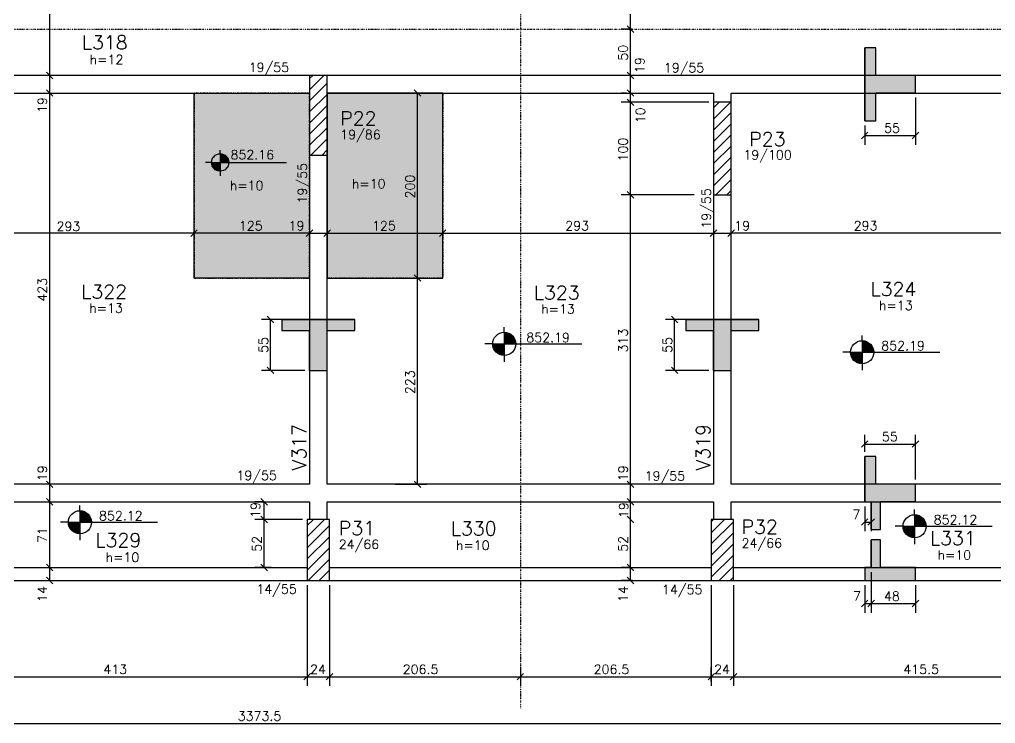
# Model space of a CAD drawing. Extents: x 515 to 6699, y 737 to 3707.
# Drawn here: x 2601 to 3656, y 1808 to 2570 of the extents above; entities that cross this region are included whole.
import ezdxf

# ---------------------------------------------------------------- set-up
doc = ezdxf.new("R2010")
doc.units = 0
doc.header["$MEASUREMENT"] = 0
doc.linetypes.add('ESTILO_TQS_0004', pattern=[2, 0.5, -0.4, 0.1, -0.4, 0.1, -0.5])
for name, color, linetype in [('2', 2, 'CONTINUOUS'), ('3', 3, 'CONTINUOUS'), ('4', 4, 'CONTINUOUS'), ('6', 6, 'CONTINUOUS'), ('7', 7, 'CONTINUOUS'), ('8', 8, 'CONTINUOUS'), ('9', 9, 'CONTINUOUS')]:
    doc.layers.add(name, color=color, linetype=linetype)
doc.styles.get("Standard").update_dxf_attribs({"font": 'ROMANS.SHX'})

msp = doc.modelspace()

# ---------------------------------------------------------------- linework, layer by layer
at = {"layer": '2', "linetype": 'Continuous'}
for p, q in [((3265.029839, 2555.502466), (3257.958771, 2562.573534)), ((3265.029839, 2555.502466), (3257.958771, 2562.573534)), ((2636.84433, 2505.502466), (2629.773263, 2512.573534)), ((2636.84433, 2505.502466), (2629.773263, 2512.573534)), ((3265.029839, 2505.502466), (3257.958771, 2512.573534)), ((3265.029839, 2505.502466), (3257.958771, 2512.573534)), ((2636.84433, 2486.502466), (2629.773263, 2493.573534)), ((2636.84433, 2486.502466), (2629.773263, 2493.573534)), ((3034.617547, 2486.502466), (3027.546479, 2493.573534)), ((3265.029839, 2486.502466), (3257.958771, 2493.573534)), ((3265.029839, 2486.502466), (3257.958771, 2493.573534)), ((3265.029839, 2476.502466), (3257.958771, 2483.573534)), ((3265.029839, 2476.502466), (3257.958771, 2483.573534)), ((2923.8825, 2466.038), (2923.8825, 2466.038)), ((3511.262317, 2440.561604), (3518.333385, 2447.632672)), ((3566.262317, 2440.561604), (3573.333385, 2447.632672)), ((3360.8825, 2430.038), (3360.8825, 2430.038)), ((3265.029839, 2376.502466), (3257.958771, 2383.573534)), ((3265.029839, 2376.502466), (3257.958771, 2383.573534)), ((2792.918034, 2342.030118), (2785.846966, 2334.95905)), ((2792.918034, 2342.030118), (2785.846966, 2334.95905)), ((2910.846966, 2334.95905), (2917.918034, 2342.030118)), ((2910.846966, 2334.95905), (2917.918034, 2342.030118)), ((2917.918034, 2342.030118), (2910.846966, 2334.95905)), ((2929.846966, 2334.95905), (2936.918034, 2342.030118)), ((2929.846966, 2334.95905), (2936.918034, 2342.030118)), ((2929.846966, 2334.95905), (2936.918034, 2342.030118)), ((3054.846966, 2334.95905), (3061.918034, 2342.030118)), ((3054.846966, 2334.95905), (3061.918034, 2342.030118)), ((3347.846966, 2334.95905), (3354.918034, 2342.030118)), ((3347.846966, 2334.95905), (3354.918034, 2342.030118)), ((3347.846966, 2334.95905), (3354.918034, 2342.030118)), ((3366.846966, 2334.95905), (3373.918034, 2342.030118)), ((3366.846966, 2334.95905), (3373.918034, 2342.030118)), ((3373.918034, 2342.030118), (3366.846966, 2334.95905)), ((3034.617547, 2286.502466), (3027.546479, 2293.573534)), ((3034.617547, 2286.502466), (3027.546479, 2293.573534)), ((2875.740486, 2241.655791), (2868.669419, 2248.726858)), ((3312.740486, 2241.655791), (3305.669419, 2248.726858)), ((2875.740486, 2186.655791), (2868.669419, 2193.726858)), ((3312.740486, 2186.655791), (3305.669419, 2193.726858)), ((3511.262317, 2107.001981), (3518.333385, 2114.073049)), ((3566.262317, 2107.001981), (3573.333385, 2114.073049)), ((2636.84433, 2063.502466), (2629.773263, 2070.573534)), ((2636.84433, 2063.502466), (2629.773263, 2070.573534)), ((3034.617547, 2063.502466), (3027.546479, 2070.573534)), ((3265.029839, 2063.502466), (3257.958771, 2070.573534)), ((3265.029839, 2063.502466), (3257.958771, 2070.573534)), ((2636.84433, 2044.502466), (2629.773263, 2051.573534)), ((2636.84433, 2044.502466), (2629.773263, 2051.573534)), ((2868.873784, 2044.502466), (2861.802716, 2051.573534)), ((3265.029839, 2044.502466), (3257.958771, 2051.573534)), ((3265.029839, 2044.502466), (3257.958771, 2051.573534)), ((2868.873784, 2025.502466), (2861.802716, 2032.573534)), ((2868.873784, 2025.502466), (2861.802716, 2032.573534)), ((3265.029839, 2025.502466), (3257.958771, 2032.573534)), ((3265.029839, 2025.502466), (3257.958771, 2032.573534)), ((3511.262317, 2022.708846), (3518.333385, 2029.779914)), ((3518.262317, 2022.708846), (3525.333385, 2029.779914)), ((2923.8825, 1996.038), (2923.8825, 1996.038)), ((3360.8825, 1996.038), (3360.8825, 1996.038)), ((2636.84433, 1973.502466), (2629.773263, 1980.573534)), ((2636.84433, 1973.502466), (2629.773263, 1980.573534)), ((2868.873784, 1973.502466), (2861.802716, 1980.573534)), ((3265.029839, 1973.502466), (3257.958771, 1980.573534)), ((3265.029839, 1973.502466), (3257.958771, 1980.573534)), ((2636.84433, 1959.502466), (2629.773263, 1966.573534)), ((3265.029839, 1959.502466), (3257.958771, 1966.573534)), ((3511.262317, 1934.507242), (3518.333385, 1941.57831)), ((3518.262317, 1934.507242), (3525.333385, 1941.57831)), ((3518.262317, 1934.507242), (3525.333385, 1941.57831)), ((3566.262317, 1934.507242), (3573.333385, 1941.57831)), ((2908.346966, 1855.451085), (2915.418034, 1862.522152)), ((2908.346966, 1855.451085), (2915.418034, 1862.522152)), ((2932.346966, 1855.451085), (2939.418034, 1862.522152)), ((3138.846966, 1855.451085), (3145.918034, 1862.522152)), ((3138.846966, 1855.451085), (3145.918034, 1862.522152)), ((3345.346966, 1855.451085), (3352.418034, 1862.522152)), ((3369.346966, 1855.451085), (3376.418034, 1862.522152)), ((3369.346966, 1855.451085), (3376.418034, 1862.522152))]:
    msp.add_line(p, q, dxfattribs=at)
at = {"layer": '3', "linetype": 'Continuous'}
for p, q in [((2914.3825, 2493.653965), (2929.766535, 2509.038)), ((2914.3825, 2505.67478), (2917.74572, 2509.038)), ((2914.3825, 2481.63315), (2933.3825, 2500.63315)), ((2914.3825, 2469.612335), (2933.3825, 2488.612335)), ((2914.3825, 2457.591519), (2933.3825, 2476.591519)), ((3351.3825, 2461.842169), (3369.578331, 2480.038)), ((3351.3825, 2473.862985), (3357.557515, 2480.038)), ((2914.3825, 2445.570704), (2933.3825, 2464.570704)), ((3351.3825, 2449.821354), (3370.3825, 2468.821354)), ((2914.3825, 2433.549889), (2933.3825, 2452.549889)), ((3351.3825, 2437.800539), (3370.3825, 2456.800539)), ((2915.891426, 2423.038), (2933.3825, 2440.529074)), ((3351.3825, 2425.779723), (3370.3825, 2444.779723)), ((2817.681916, 2424.316825), (2817.681916, 2428.445383)), ((2927.912242, 2423.038), (2933.3825, 2428.508258)), ((3351.3825, 2413.758908), (3370.3825, 2432.758908)), ((2817.681916, 2424.316825), (2817.681916, 2405.566825)), ((2817.681916, 2423.861315), (2820.56876, 2423.861315)), ((2817.681916, 2423.266678), (2821.993263, 2423.266678)), ((2817.681916, 2422.672041), (2822.98611, 2422.672041)), ((2817.681916, 2422.077395), (2823.762556, 2422.077395)), ((2817.681916, 2421.482803), (2824.39806, 2421.482803)), ((2817.681916, 2420.888166), (2824.929817, 2420.888166)), ((2817.681916, 2420.293521), (2825.37932, 2420.293521)), ((2817.681916, 2419.698884), (2825.760336, 2419.698884)), ((2817.681916, 2419.104247), (2826.082201, 2419.104247)), ((2817.681916, 2418.50961), (2826.351495, 2418.50961)), ((2817.681916, 2417.914974), (2826.572974, 2417.914974)), ((3351.3825, 2401.738093), (3370.3825, 2420.738093)), ((2808.306916, 2414.941825), (2801.986888, 2414.941825)), ((2817.68188, 2414.347224), (2808.30688, 2414.347224)), ((2808.306916, 2414.941825), (2827.056916, 2414.941825)), ((2817.68188, 2413.752587), (2808.382626, 2413.752587)), ((2817.68188, 2413.157951), (2808.478148, 2413.157951)), ((2817.68188, 2412.563314), (2808.613618, 2412.563314)), ((2817.68188, 2411.968713), (2808.790822, 2411.968713)), ((2817.68188, 2411.37404), (2809.012301, 2411.37404)), ((2817.68188, 2410.779439), (2809.281595, 2410.779439)), ((2817.68188, 2410.184802), (2809.60346, 2410.184802)), ((2817.68188, 2409.590166), (2809.984477, 2409.590166)), ((2817.68188, 2408.995529), (2810.434015, 2408.995529)), ((2817.68188, 2408.400928), (2810.965736, 2408.400928)), ((2817.68188, 2407.806246), (2811.601241, 2407.806246)), ((2817.68188, 2407.211645), (2812.377687, 2407.211645)), ((2817.681916, 2417.320372), (2826.750179, 2417.320372)), ((2817.681916, 2416.725736), (2826.885612, 2416.725736)), ((2817.681916, 2416.131099), (2826.981171, 2416.131099)), ((2817.681916, 2415.536462), (2827.056916, 2415.536462)), ((2827.056916, 2414.941825), (2889.457598, 2414.941825)), ((3351.3825, 2389.717278), (3370.3825, 2408.717278)), ((2817.68188, 2406.617008), (2813.370533, 2406.617008)), ((2817.68188, 2406.022372), (2814.795073, 2406.022372)), ((2817.681916, 2405.566825), (2817.681916, 2400.415426)), ((3353.724038, 2380.038), (3370.3825, 2396.696462)), ((3365.744853, 2380.038), (3370.3825, 2384.675647)), ((3124.920484, 2231.351915), (3124.920484, 2236.856659)), ((3124.920484, 2231.351915), (3124.920484, 2206.351915)), ((3124.920484, 2230.744567), (3128.769609, 2230.744567)), ((3124.920484, 2229.951718), (3130.668947, 2229.951718)), ((3124.920484, 2229.158869), (3131.992742, 2229.158869)), ((3124.920484, 2228.366008), (3133.028003, 2228.366008)), ((3124.920484, 2227.573219), (3133.875343, 2227.573219)), ((3512.069606, 2222.244581), (3512.069606, 2227.749325)), ((3112.420484, 2218.851915), (3103.99378, 2218.851915)), ((3124.920437, 2218.059113), (3112.420437, 2218.059113)), ((3112.420484, 2218.851915), (3137.420484, 2218.851915)), ((3124.920437, 2217.266264), (3112.521431, 2217.266264)), ((3124.920484, 2226.78037), (3134.584352, 2226.78037)), ((3124.920484, 2225.987509), (3135.183689, 2225.987509)), ((3124.920484, 2225.19466), (3135.691711, 2225.19466)), ((3124.920484, 2224.401811), (3136.120865, 2224.401811)), ((3124.920484, 2223.608962), (3136.479923, 2223.608962)), ((3124.920484, 2222.816112), (3136.775228, 2222.816112)), ((3124.920484, 2222.023311), (3137.011501, 2222.023311)), ((3124.920484, 2221.230462), (3137.192079, 2221.230462)), ((3124.920484, 2220.437613), (3137.31949, 2220.437613)), ((3124.920484, 2219.644764), (3137.420484, 2219.644764)), ((3137.420484, 2218.851915), (3208.843233, 2218.851915)), ((3512.069606, 2222.244581), (3512.069606, 2197.244581)), ((3512.069606, 2221.637234), (3515.918731, 2221.637234)), ((3512.069606, 2220.844385), (3517.818069, 2220.844385)), ((3512.069606, 2220.051536), (3519.141864, 2220.051536)), ((3512.069606, 2219.258675), (3520.177125, 2219.258675)), ((3512.069606, 2218.465885), (3521.024465, 2218.465885)), ((3512.069606, 2217.673036), (3521.733474, 2217.673036)), ((3512.069606, 2216.880175), (3522.33281, 2216.880175)), ((3124.920437, 2216.473415), (3112.648794, 2216.473415)), ((3124.920437, 2215.680566), (3112.82942, 2215.680566)), ((3124.920437, 2214.887765), (3113.065693, 2214.887765)), ((3124.920437, 2214.094868), (3113.360998, 2214.094868)), ((3124.920437, 2213.302067), (3113.720056, 2213.302067)), ((3124.920437, 2212.509218), (3114.14921, 2212.509218)), ((3124.920437, 2211.716369), (3114.657232, 2211.716369)), ((3124.920437, 2210.92352), (3115.256616, 2210.92352)), ((3124.920437, 2210.130718), (3115.965578, 2210.130718)), ((3124.920437, 2209.33781), (3116.812917, 2209.33781)), ((3124.920437, 2208.545008), (3117.848179, 2208.545008)), ((3124.920437, 2207.752159), (3119.171974, 2207.752159)), ((3124.920437, 2206.95931), (3121.071359, 2206.95931)), ((3124.920484, 2206.351915), (3124.920484, 2199.483383)), ((3499.569606, 2209.744581), (3491.142902, 2209.744581)), ((3512.069558, 2208.95178), (3499.569558, 2208.95178)), ((3499.569606, 2209.744581), (3524.569606, 2209.744581)), ((3512.069558, 2208.158931), (3499.670552, 2208.158931)), ((3512.069558, 2207.366082), (3499.797916, 2207.366082)), ((3512.069558, 2206.573233), (3499.978541, 2206.573233)), ((3512.069606, 2216.087326), (3522.840833, 2216.087326)), ((3512.069606, 2215.294477), (3523.269986, 2215.294477)), ((3512.069606, 2214.501628), (3523.629045, 2214.501628)), ((3512.069606, 2213.708779), (3523.92435, 2213.708779)), ((3512.069606, 2212.915978), (3524.160623, 2212.915978)), ((3512.069606, 2212.123129), (3524.341201, 2212.123129)), ((3512.069606, 2211.330279), (3524.468612, 2211.330279)), ((3512.069606, 2210.53743), (3524.569606, 2210.53743)), ((3524.569606, 2209.744581), (3595.992355, 2209.744581)), ((3512.069558, 2205.780431), (3500.214814, 2205.780431)), ((3512.069558, 2204.987535), (3500.51012, 2204.987535)), ((3512.069558, 2204.194733), (3500.869178, 2204.194733)), ((3512.069558, 2203.401884), (3501.298331, 2203.401884)), ((3512.069558, 2202.609035), (3501.806354, 2202.609035)), ((3512.069558, 2201.816186), (3502.405738, 2201.816186)), ((3512.069558, 2201.023385), (3503.114699, 2201.023385)), ((3512.069558, 2200.230476), (3503.962039, 2200.230476)), ((3512.069558, 2199.437675), (3504.9973, 2199.437675)), ((3512.069558, 2198.644826), (3506.321096, 2198.644826)), ((3512.069558, 2197.851977), (3508.220481, 2197.851977)), ((3512.069606, 2197.244581), (3512.069606, 2190.376049)), ((2665.976036, 2038.407165), (2665.976036, 2043.911909)), ((2665.976036, 2038.407165), (2665.976036, 2013.407165)), ((2665.976036, 2037.799818), (2669.825161, 2037.799818)), ((3568.770268, 2034.145908), (3568.770268, 2039.650652)), ((2665.976036, 2037.006969), (2671.724499, 2037.006969)), ((2665.976036, 2036.21412), (2673.048294, 2036.21412)), ((2665.976036, 2035.421259), (2674.083555, 2035.421259)), ((2665.976036, 2034.628469), (2674.930895, 2034.628469)), ((2665.976036, 2033.83562), (2675.639904, 2033.83562)), ((2665.976036, 2033.042759), (2676.23924, 2033.042759)), ((2665.976036, 2032.24991), (2676.747263, 2032.24991)), ((2665.976036, 2031.457061), (2677.176416, 2031.457061)), ((2665.976036, 2030.664212), (2677.535475, 2030.664212)), ((2665.976036, 2029.871363), (2677.83078, 2029.871363)), ((2665.976036, 2029.078562), (2678.067053, 2029.078562)), ((2665.976036, 2028.285713), (2678.247631, 2028.285713)), ((2665.976036, 2027.492864), (2678.375042, 2027.492864)), ((2911.8825, 2010.321354), (2930.599146, 2029.038)), ((2911.8825, 2022.342169), (2918.578331, 2029.038)), ((3348.8825, 2014.572004), (3363.348496, 2029.038)), ((3348.8825, 2026.592819), (3351.327681, 2029.038)), ((3568.770268, 2034.145908), (3568.770268, 2009.145908)), ((3568.770268, 2033.53856), (3572.619393, 2033.53856)), ((3568.770268, 2032.745711), (3574.518731, 2032.745711)), ((3568.770268, 2031.952862), (3575.842526, 2031.952862)), ((3568.770268, 2031.160001), (3576.877788, 2031.160001)), ((3568.770268, 2030.367212), (3577.725127, 2030.367212)), ((3568.770268, 2029.574362), (3578.434136, 2029.574362)), ((3568.770268, 2028.781502), (3579.033473, 2028.781502)), ((3568.770268, 2027.988652), (3579.541495, 2027.988652)), ((3568.770268, 2027.195803), (3579.970649, 2027.195803)), ((2653.476036, 2025.907165), (2645.049332, 2025.907165)), ((2665.975988, 2025.114364), (2653.475988, 2025.114364)), ((2653.476036, 2025.907165), (2678.476036, 2025.907165)), ((2665.975988, 2024.321515), (2653.576982, 2024.321515)), ((2665.975988, 2023.528666), (2653.704345, 2023.528666)), ((2665.975988, 2022.735817), (2653.884971, 2022.735817)), ((2665.975988, 2021.943016), (2654.121244, 2021.943016)), ((2665.975988, 2021.150119), (2654.416549, 2021.150119)), ((2665.975988, 2020.357317), (2654.775608, 2020.357317)), ((2665.975988, 2019.564468), (2655.204761, 2019.564468)), ((2665.975988, 2018.771619), (2655.712784, 2018.771619)), ((2665.975988, 2017.97877), (2656.312168, 2017.97877)), ((2665.975988, 2017.185969), (2657.021129, 2017.185969)), ((2665.975988, 2016.39306), (2657.868469, 2016.39306)), ((2665.976036, 2026.700015), (2678.476036, 2026.700015)), ((2678.476036, 2025.907165), (2749.898785, 2025.907165)), ((2911.8825, 1998.300539), (2935.8825, 2022.300539)), ((3348.8825, 2002.551189), (3372.8825, 2026.551189)), ((3556.270268, 2021.645908), (3547.843564, 2021.645908)), ((3568.770221, 2020.853106), (3556.270221, 2020.853106)), ((3556.270268, 2021.645908), (3581.270268, 2021.645908)), ((3568.770221, 2020.060257), (3556.371215, 2020.060257)), ((3568.770221, 2019.267408), (3556.498578, 2019.267408)), ((3568.770221, 2018.474559), (3556.679204, 2018.474559)), ((3568.770221, 2017.681758), (3556.915477, 2017.681758)), ((3568.770221, 2016.888861), (3557.210782, 2016.888861)), ((3568.770268, 2026.402954), (3580.329707, 2026.402954)), ((3568.770268, 2025.610105), (3580.625012, 2025.610105)), ((3568.770268, 2024.817304), (3580.861285, 2024.817304)), ((3568.770268, 2024.024455), (3581.041863, 2024.024455)), ((3568.770268, 2023.231606), (3581.169274, 2023.231606)), ((3568.770268, 2022.438757), (3581.270268, 2022.438757)), ((3581.270268, 2021.645908), (3652.693017, 2021.645908)), ((2665.975988, 2015.600259), (2658.90373, 2015.600259)), ((2665.975988, 2014.80741), (2660.227526, 2014.80741)), ((2665.975988, 2014.014561), (2662.126911, 2014.014561)), ((2665.976036, 2013.407165), (2665.976036, 2006.538633)), ((2911.8825, 1986.279723), (2935.8825, 2010.279723)), ((3348.8825, 1990.530373), (3372.8825, 2014.530373)), ((3568.770221, 2016.09606), (3557.56984, 2016.09606)), ((3568.770221, 2015.30321), (3557.998994, 2015.30321)), ((3568.770221, 2014.510361), (3558.507016, 2014.510361)), ((3568.770221, 2013.717512), (3559.1064, 2013.717512)), ((3568.770221, 2012.924711), (3559.815362, 2012.924711)), ((3568.770221, 2012.131802), (3560.662702, 2012.131802)), ((3568.770221, 2011.339001), (3561.697963, 2011.339001)), ((3568.770221, 2010.546152), (3563.021758, 2010.546152)), ((3568.770221, 2009.753303), (3564.921143, 2009.753303)), ((3568.770268, 2009.145908), (3568.770268, 2002.277375)), ((2911.8825, 1974.258908), (2935.8825, 1998.258908)), ((3348.8825, 1978.509558), (3372.8825, 2002.509558)), ((2912.682407, 1963.038), (2935.8825, 1986.238093)), ((3348.8825, 1966.488743), (3372.8825, 1990.488743)), ((2498.8825, 1977.038), (2911.8825, 1977.038)), ((2924.703222, 1963.038), (2935.8825, 1974.217278)), ((2935.8825, 1977.038), (3348.8825, 1977.038)), ((3357.452572, 1963.038), (3372.8825, 1978.467928)), ((3372.8825, 1977.038), (3788.3825, 1977.038)), ((3369.473388, 1963.038), (3372.8825, 1966.447112)), ((2498.8825, 1963.038), (2911.8825, 1963.038)), ((2935.8825, 1963.038), (3348.8825, 1963.038)), ((3372.8825, 1963.038), (3788.3825, 1963.038))]:
    msp.add_line(p, q, dxfattribs=at)
for points in [[(2914.3825, 2509.038), (2496.3825, 2509.038)], [(3360.8825, 2509.038), (2933.3825, 2509.038)], [(3807.3825, 2509.038), (3360.8825, 2509.038)], [(2496.3825, 2490.038), (2914.3825, 2490.038)], [(2933.3825, 2490.038), (3351.3825, 2490.038)], [(3351.3825, 2490.038), (3351.3825, 2480.038)], [(3370.3825, 2490.038), (3788.3825, 2490.038)], [(3370.3825, 2480.038), (3370.3825, 2490.038)], [(2914.3825, 2423.038), (2914.3825, 2067.038)], [(2933.3825, 2067.038), (2933.3825, 2423.038)], [(3351.3825, 2380.038), (3351.3825, 2067.038)], [(3370.3825, 2067.038), (3370.3825, 2380.038)], [(2914.3825, 2067.038), (2496.3825, 2067.038)], [(3351.3825, 2067.038), (2933.3825, 2067.038)], [(3788.3825, 2067.038), (3370.3825, 2067.038)], [(2496.3825, 2048.038), (2914.3825, 2048.038)], [(2914.3825, 2048.038), (2914.3825, 2029.038)], [(2933.3825, 2048.038), (3351.3825, 2048.038)], [(2933.3825, 2029.038), (2933.3825, 2048.038)], [(3351.3825, 2048.038), (3351.3825, 2029.038)], [(3370.3825, 2048.038), (3788.3825, 2048.038)], [(3370.3825, 2029.038), (3370.3825, 2048.038)]]:
    msp.add_lwpolyline(points, dxfattribs=at)
at = {"layer": '3', "linetype": 'ESTILO_TQS_0004'}
for points in [[(2914.3825, 2490.038), (2789.3825, 2490.038), (2789.3825, 2290.038), (2914.3825, 2290.038), (2914.3825, 2490.038)], [(2933.3825, 2490.038), (3058.3825, 2490.038), (3058.3825, 2290.038), (2933.3825, 2290.038), (2933.3825, 2490.038)]]:
    msp.add_lwpolyline(points, dxfattribs=at)
at = {"layer": '3', "linetype": 'Continuous'}
for centre, radius in [((2817.681916, 2414.941825), 9.375), ((3124.920484, 2218.851915), 12.5), ((3512.069606, 2209.744581), 12.5), ((2665.976036, 2025.907165), 12.5), ((3568.770268, 2021.645908), 12.5)]:
    msp.add_circle(centre, radius, dxfattribs=at)
at = {"layer": '6', "linetype": 'Continuous'}
for p, q in [((3514.797851, 2509.038), (3514.797851, 2539.038)), ((3526.797851, 2509.038), (3526.797851, 2539.038)), ((3514.797851, 2490.038), (3514.797851, 2509.038)), ((3569.797851, 2509.038), (3526.797851, 2509.038)), ((3569.797851, 2490.038), (3569.797851, 2509.038)), ((3514.797851, 2460.038), (3514.797851, 2490.038)), ((3526.797851, 2460.038), (3526.797851, 2490.038)), ((3569.797851, 2490.038), (3526.797851, 2490.038)), ((2884.3825, 2245.191324), (2914.3825, 2245.191324)), ((2914.3825, 2245.191324), (2933.3825, 2245.191324)), ((2933.3825, 2245.191324), (2963.3825, 2245.191324)), ((3321.3825, 2245.191324), (3351.3825, 2245.191324)), ((3351.3825, 2245.191324), (3370.3825, 2245.191324)), ((3370.3825, 2245.191324), (3400.3825, 2245.191324)), ((2884.3825, 2233.191324), (2914.3825, 2233.191324)), ((2914.3825, 2190.191324), (2914.3825, 2233.191324)), ((2933.3825, 2190.191324), (2933.3825, 2233.191324)), ((2933.3825, 2233.191324), (2963.3825, 2233.191324)), ((3321.3825, 2233.191324), (3351.3825, 2233.191324)), ((3351.3825, 2190.191324), (3351.3825, 2233.191324)), ((3370.3825, 2190.191324), (3370.3825, 2233.191324)), ((3370.3825, 2233.191324), (3400.3825, 2233.191324)), ((2914.3825, 2190.191324), (2933.3825, 2190.191324)), ((3351.3825, 2190.191324), (3370.3825, 2190.191324)), ((3514.797851, 2067.038), (3514.797851, 2097.038)), ((3526.797851, 2067.038), (3526.797851, 2097.038)), ((3514.797851, 2048.038), (3514.797851, 2067.038)), ((3569.797851, 2067.038), (3526.797851, 2067.038)), ((3569.797851, 2048.038), (3569.797851, 2067.038)), ((3514.797851, 2048.038), (3521.797851, 2048.038)), ((3521.797851, 2048.038), (3521.797851, 2048.038)), ((3521.797851, 2018.038), (3521.797851, 2048.038)), ((3531.797851, 2018.038), (3531.797851, 2048.038)), ((3569.797851, 2048.038), (3531.797851, 2048.038)), ((3521.797851, 2007.038), (3521.797851, 2007.038)), ((3521.797851, 1977.038), (3521.797851, 2007.038)), ((3531.797851, 1977.038), (3531.797851, 2007.038)), ((3521.797851, 1977.038), (3514.797851, 1977.038)), ((3514.797851, 1977.038), (3514.797851, 1963.038)), ((3569.797851, 1977.038), (3531.797851, 1977.038)), ((3569.797851, 1963.038), (3569.797851, 1977.038)), ((3514.797851, 1963.038), (3569.797851, 1963.038))]:
    msp.add_line(p, q, dxfattribs=at)
at = {"layer": '7', "linetype": 'Continuous'}
for points in [[(2914.3825, 2423.038), (2933.3825, 2423.038), (2933.3825, 2509.038), (2914.3825, 2509.038), (2914.3825, 2423.038)], [(3351.3825, 2380.038), (3370.3825, 2380.038), (3370.3825, 2480.038), (3351.3825, 2480.038), (3351.3825, 2380.038)], [(2911.8825, 1963.038), (2935.8825, 1963.038), (2935.8825, 2029.038), (2911.8825, 2029.038), (2911.8825, 1963.038)], [(3348.8825, 1963.038), (3372.8825, 1963.038), (3372.8825, 2029.038), (3348.8825, 2029.038), (3348.8825, 1963.038)]]:
    msp.add_lwpolyline(points, dxfattribs=at)
at = {"layer": '8', "linetype": 'Continuous'}
for points in [[(3514.797851, 2460.038), (3526.797851, 2460.038), (3526.797851, 2490.038), (3569.797851, 2490.038), (3569.797851, 2509.038), (3526.797851, 2509.038), (3526.797851, 2539.038), (3514.797851, 2539.038), (3514.797851, 2460.038)], [(2884.3825, 2245.191324), (2884.3825, 2233.191324), (2914.3825, 2233.191324), (2914.3825, 2190.191324), (2933.3825, 2190.191324), (2933.3825, 2233.191324), (2963.3825, 2233.191324), (2963.3825, 2245.191324), (2884.3825, 2245.191324)], [(3321.3825, 2245.191324), (3321.3825, 2233.191324), (3351.3825, 2233.191324), (3351.3825, 2190.191324), (3370.3825, 2190.191324), (3370.3825, 2233.191324), (3400.3825, 2233.191324), (3400.3825, 2245.191324), (3321.3825, 2245.191324)], [(3521.797851, 2018.038), (3531.797851, 2018.038), (3531.797851, 2048.038), (3569.797851, 2048.038), (3569.797851, 2067.038), (3526.797851, 2067.038), (3526.797851, 2097.038), (3514.797851, 2097.038), (3514.797851, 2048.038), (3521.797851, 2048.038), (3521.797851, 2018.038)], [(3514.797851, 1963.038), (3569.797851, 1963.038), (3569.797851, 1977.038), (3531.797851, 1977.038), (3531.797851, 2007.038), (3521.797851, 2007.038), (3521.797851, 1977.038), (3514.797851, 1977.038), (3514.797851, 1963.038)]]:
    msp.add_lwpolyline(points, dxfattribs=at)
for points in [[(3514.797851, 2539.038), (3526.797851, 2460.038), (3526.797851, 2539.038)], [(3514.797851, 2539.038), (3514.797851, 2460.038), (3526.797851, 2460.038)], [(3526.797851, 2460.038), (3526.797851, 2490.038), (3526.797851, 2539.038)], [(3526.797851, 2539.038), (3526.797851, 2490.038), (3526.797851, 2509.038)], [(3526.797851, 2490.038), (3569.797851, 2490.038), (3526.797851, 2509.038)], [(3526.797851, 2509.038), (3569.797851, 2490.038), (3569.797851, 2509.038)], [(2884.3825, 2245.191324), (2884.3825, 2233.191324), (2914.3825, 2233.191324)], [(2884.3825, 2245.191324), (2914.3825, 2233.191324), (2963.3825, 2245.191324)], [(2914.3825, 2233.191324), (2933.3825, 2233.191324), (2963.3825, 2245.191324)], [(2933.3825, 2233.191324), (2963.3825, 2233.191324), (2963.3825, 2245.191324)], [(3321.3825, 2245.191324), (3321.3825, 2233.191324), (3351.3825, 2233.191324)], [(3321.3825, 2245.191324), (3351.3825, 2233.191324), (3400.3825, 2245.191324)], [(3351.3825, 2233.191324), (3370.3825, 2233.191324), (3400.3825, 2245.191324)], [(3370.3825, 2233.191324), (3400.3825, 2233.191324), (3400.3825, 2245.191324)], [(2914.3825, 2190.191324), (2933.3825, 2190.191324), (2914.3825, 2233.191324)], [(2933.3825, 2190.191324), (2933.3825, 2233.191324), (2914.3825, 2233.191324)], [(3351.3825, 2190.191324), (3370.3825, 2190.191324), (3351.3825, 2233.191324)], [(3370.3825, 2190.191324), (3370.3825, 2233.191324), (3351.3825, 2233.191324)], [(3521.797851, 2048.038), (3526.797851, 2097.038), (3514.797851, 2097.038)], [(3521.797851, 2048.038), (3514.797851, 2097.038), (3514.797851, 2048.038)], [(3521.797851, 2048.038), (3526.797851, 2067.038), (3526.797851, 2097.038)], [(3521.797851, 2048.038), (3531.797851, 2018.038), (3526.797851, 2067.038)], [(3531.797851, 2048.038), (3569.797851, 2067.038), (3526.797851, 2067.038)], [(3531.797851, 2048.038), (3526.797851, 2067.038), (3531.797851, 2018.038)], [(3531.797851, 2048.038), (3569.797851, 2048.038), (3569.797851, 2067.038)], [(3521.797851, 2048.038), (3521.797851, 2018.038), (3531.797851, 2018.038)], [(3531.797851, 2007.038), (3521.797851, 2007.038), (3531.797851, 1977.038)], [(3521.797851, 2007.038), (3521.797851, 1977.038), (3531.797851, 1977.038)], [(3521.797851, 1977.038), (3514.797851, 1977.038), (3569.797851, 1963.038)], [(3569.797851, 1963.038), (3514.797851, 1977.038), (3514.797851, 1963.038)], [(3531.797851, 1977.038), (3521.797851, 1977.038), (3569.797851, 1963.038)], [(3569.797851, 1963.038), (3569.797851, 1977.038), (3531.797851, 1977.038)]]:
    msp.add_solid(points, dxfattribs=at)
at = {"layer": '9', "linetype": 'ESTILO_TQS_0004'}
for p, q in [((3142.3825, 3421.421115), (3142.3825, 1824.699591)), ((915.68257, 2559.038), (4934.813337, 2559.038))]:
    msp.add_line(p, q, dxfattribs=at)
at = {"layer": '9', "linetype": 'Continuous'}
for p, q in [((2633.308797, 2509.038), (2633.308797, 2661.038)), ((3261.494305, 2559.038), (3261.494305, 2661.038)), ((3263.446724, 2559.038), (3251.494305, 2559.038)), ((3261.494305, 2509.038), (3261.494305, 2559.038)), ((2633.308797, 2490.038), (2633.308797, 2509.038)), ((3263.729499, 2509.038), (3251.494305, 2509.038)), ((3261.494305, 2490.038), (3261.494305, 2509.038)), ((2633.308797, 2067.038), (2633.308797, 2490.038)), ((3053.3825, 2490.038), (3021.082013, 2490.038)), ((3031.082013, 2290.038), (3031.082013, 2490.038)), ((3257.035869, 2490.038), (3251.494305, 2490.038)), ((3261.494305, 2480.038), (3261.494305, 2490.038)), ((3569.797851, 2485.038), (3569.797851, 2434.097138)), ((3346.3825, 2480.038), (3251.494305, 2480.038)), ((3261.494305, 2380.038), (3261.494305, 2480.038)), ((3514.797851, 2455.038), (3514.797851, 2434.097138)), ((3514.797851, 2444.097138), (3569.797851, 2444.097138)), ((3330.459559, 2380.038), (3251.494305, 2380.038)), ((3261.494305, 2067.038), (3261.494305, 2380.038)), ((2789.3825, 2338.494584), (2496.3825, 2338.494584)), ((2914.3825, 2338.494584), (2789.3825, 2338.494584)), ((2914.3825, 2338.494584), (2933.3825, 2338.494584)), ((2933.3825, 2338.494584), (3058.3825, 2338.494584)), ((3058.3825, 2338.494584), (3351.3825, 2338.494584)), ((3351.3825, 2338.494584), (3370.3825, 2338.494584)), ((3663.3825, 2338.494584), (3370.3825, 2338.494584)), ((3012.665482, 2290.038), (3041.082013, 2290.038)), ((3031.082013, 2067.038), (3031.082013, 2290.038)), ((2885.873705, 2245.191324), (2862.204953, 2245.191324)), ((2872.204953, 2190.191324), (2872.204953, 2245.191324)), ((3322.873705, 2245.191324), (3299.204953, 2245.191324)), ((3309.204953, 2190.191324), (3309.204953, 2245.191324)), ((2909.3825, 2190.191324), (2862.204953, 2190.191324)), ((3346.3825, 2190.191324), (3299.204953, 2190.191324)), ((3514.797851, 2102.038), (3514.797851, 2120.537515)), ((3569.797851, 2072.038), (3569.797851, 2120.537515)), ((3514.797851, 2110.537515), (3569.797851, 2110.537515)), ((2633.308797, 2048.038), (2633.308797, 2067.038)), ((3006.811349, 2067.038), (3041.082013, 2067.038)), ((3262.295455, 2067.038), (3251.494305, 2067.038)), ((3261.494305, 2048.038), (3261.494305, 2067.038)), ((2633.308797, 1977.038), (2633.308797, 2048.038)), ((2865.441598, 2048.038), (2855.33825, 2048.038)), ((2865.33825, 2029.038), (2865.33825, 2048.038)), ((3261.494305, 2029.038), (3261.494305, 2048.038)), ((3265.720818, 2048.038), (3271.494305, 2048.038)), ((3514.797851, 2043.038), (3514.797851, 2016.24438)), ((2906.8825, 2029.038), (2855.33825, 2029.038)), ((2865.33825, 1977.038), (2865.33825, 2029.038)), ((3261.494305, 1977.038), (3261.494305, 2029.038)), ((3514.797851, 2026.24438), (3521.797851, 2026.24438)), ((3521.797851, 2025.779763), (3521.797851, 2016.24438)), ((2633.308797, 1963.038), (2633.308797, 1977.038)), ((2872.693725, 1977.038), (2855.33825, 1977.038)), ((3261.521968, 1977.038), (3251.494305, 1977.038)), ((3261.494305, 1963.038), (3261.494305, 1977.038)), ((3521.797851, 1972.038), (3521.797851, 1928.042776)), ((2911.8825, 1958.038), (2911.8825, 1848.986619)), ((2935.8825, 1958.038), (2935.8825, 1848.986619)), ((3263.842428, 1963.038), (3251.494305, 1963.038)), ((3348.8825, 1958.038), (3348.8825, 1848.986619)), ((3372.8825, 1958.038), (3372.8825, 1848.986619)), ((3514.797851, 1958.038), (3514.797851, 1928.042776)), ((3569.797851, 1958.038), (3569.797851, 1928.042776)), ((3514.797851, 1938.042776), (3521.797851, 1938.042776)), ((3521.797851, 1938.042776), (3569.797851, 1938.042776)), ((2935.8825, 1877.425973), (2935.8825, 1848.986619)), ((3142.3825, 1869.595848), (3142.3825, 1848.986619)), ((3348.8825, 1853.986619), (3348.8825, 1868.986619)), ((2498.8825, 1858.986619), (2911.8825, 1858.986619)), ((2911.8825, 1858.986619), (2935.8825, 1858.986619)), ((2935.8825, 1858.986619), (3142.3825, 1858.986619)), ((3142.3825, 1858.986619), (3348.8825, 1858.986619)), ((3348.8825, 1858.986619), (3372.8825, 1858.986619)), ((3372.8825, 1858.986619), (3788.3825, 1858.986619)), ((1178.8825, 1808.423231), (4552.3825, 1808.423231))]:
    msp.add_line(p, q, dxfattribs=at)
for points in [[(2914.3825, 2290.038), (2789.3825, 2290.038), (2789.3825, 2490.038), (2914.3825, 2490.038), (2914.3825, 2290.038)], [(2933.3825, 2290.038), (3058.3825, 2290.038), (3058.3825, 2490.038), (2933.3825, 2490.038), (2933.3825, 2290.038)]]:
    msp.add_lwpolyline(points, dxfattribs=at)
for points in [[(2789.3825, 2290.038), (2789.3825, 2490.038), (2914.3825, 2290.038)], [(2789.3825, 2490.038), (2914.3825, 2490.038), (2914.3825, 2290.038)], [(2914.3825, 2290.038), (2914.3825, 2290.038), (2914.3825, 2490.038)], [(3058.3825, 2290.038), (3058.3825, 2490.038), (2933.3825, 2290.038)], [(3058.3825, 2490.038), (2933.3825, 2490.038), (2933.3825, 2290.038)], [(2933.3825, 2290.038), (2933.3825, 2290.038), (2933.3825, 2490.038)]]:
    msp.add_solid(points, dxfattribs=at)

# ---------------------------------------------------------------- texts
at = {"layer": '2', "linetype": 'Continuous'}
for s, p in [('50', (3258.494305, 2525.038)), ('19', (3276.530847, 2511.649868)), ('19', (2630.308797, 2468.484262)), ('10', (3277.206044, 2457.317003)), ('100', (3258.494305, 2416.038)), ('200', (3028.082013, 2376.038)), ('423', (2630.308797, 2264.538)), ('313', (3258.494305, 2209.538)), ('55', (2869.464069, 2209.041602)), ('55', (3306.464069, 2209.041602)), ('223', (3028.082013, 2164.538)), ('19', (2630.308797, 2070.37133)), ('19', (3258.494305, 2070.37133)), ('19', (2860.908365, 2030.68934)), ('19', (3259.07442, 2030.487191)), ('71', (2630.308797, 2003.538)), ('52', (2862.33825, 1994.038)), ('52', (3258.494305, 1994.038)), ('14', (2630.308797, 1939.70467)), ('14', (3258.494305, 1939.70467))]:
    msp.add_text(s, height=10, rotation=90, dxfattribs=at).set_placement(p)
for s, p in [('55', (3535.797851, 2447.097138)), ('293', (2640.650398, 2340.906189)), ('125', (2837.8825, 2341.494584)), ('19', (2891.682084, 2341.494584)), ('125', (2981.8825, 2341.494584)), ('293', (3190.8825, 2341.494584)), ('19', (3373.71583, 2341.494584)), ('293', (3502.8825, 2341.494584)), ('55', (3533.515471, 2113.537515)), ('7', (3501.464521, 2029.24438)), ('7', (3502.089895, 1941.275136)), ('48', (3535.646043, 1941.042776)), ('413', (2691.3825, 1861.986619)), ('24', (2914.8825, 1861.986619)), ('206.5', (3015.1325, 1861.986619)), ('206.5', (3221.6325, 1861.986619)), ('24', (3351.8825, 1861.986619)), ('415.5', (3556.6325, 1861.986619)), ('3373.5', (2836.6325, 1811.423231))]:
    msp.add_text(s, height=10, dxfattribs=at).set_placement(p)
at = {"layer": '3', "linetype": 'Continuous'}
for s, p in [('h=12', (2676.57377, 2521.243864)), ('19/55', (2848.574597, 2512.788)), ('19/55', (3297.544046, 2512.389018)), ('19/86', (2947.567386, 2440.165153)), ('852.16', (2828.864205, 2418.370059)), ('19/100', (3383.624232, 2418.20223)), ('h=10', (2960.100833, 2386.903562)), ('h=10', (2828.051966, 2385.045644)), ('h=13', (2675.96224, 2252.542528)), ('h=13', (3164.868027, 2251.519964)), ('h=13', (3530.301125, 2255.425943)), ('852.19', (3148.799064, 2220.704603)), ('852.19', (3532.727425, 2211.811987)), ('19/55', (2835.314397, 2071.60842)), ('19/55', (3276.859421, 2071.020478)), ('852.12', (2686.633855, 2027.974571)), ('852.12', (3589.428088, 2023.713313)), ('24/66', (2945.957943, 1997.100413)), ('h=10', (3072.684783, 1996.088698)), ('24/66', (3381.636181, 1998.422175)), ('h=10', (3593.524202, 1985.578196)), ('h=10', (2693.819936, 1983.104563)), ('14/55', (2856.782406, 1948.687058)), ('14/55', (3295.51918, 1948.215805))]:
    msp.add_text(s, height=10, dxfattribs=at).set_placement(p)
for p in [(2911.532229, 2370.655821), (3348.517241, 2343.377044)]:
    msp.add_text('19/55', height=10, rotation=90, dxfattribs=at).set_placement(p)
at = {"layer": '4', "linetype": 'Continuous'}
for s, p in [('L318', (2668.171208, 2537.300708)), ('P22', (2947.567386, 2455.165153)), ('P23', (3389.95275, 2432.733451)), ('L322', (2667.459728, 2267.720562)), ('L323', (3156.944211, 2266.691391)), ('L324', (3521.158261, 2270.59737)), ('P31', (2945.957943, 2012.100413)), ('P32', (3381.636181, 2013.422175)), ('L330', (3067.209273, 2011.628561)), ('L329', (2682.775732, 1999.085492)), ('L331', (3585.424757, 2001.204544))]:
    msp.add_text(s, height=15, dxfattribs=at).set_placement(p)
for s, p in [('V317', (2910.6325, 2082.038)), ('V319', (3347.6325, 2082.038))]:
    msp.add_text(s, height=15, rotation=90, dxfattribs=at).set_placement(p)

doc.saveas('drawing.dxf')
